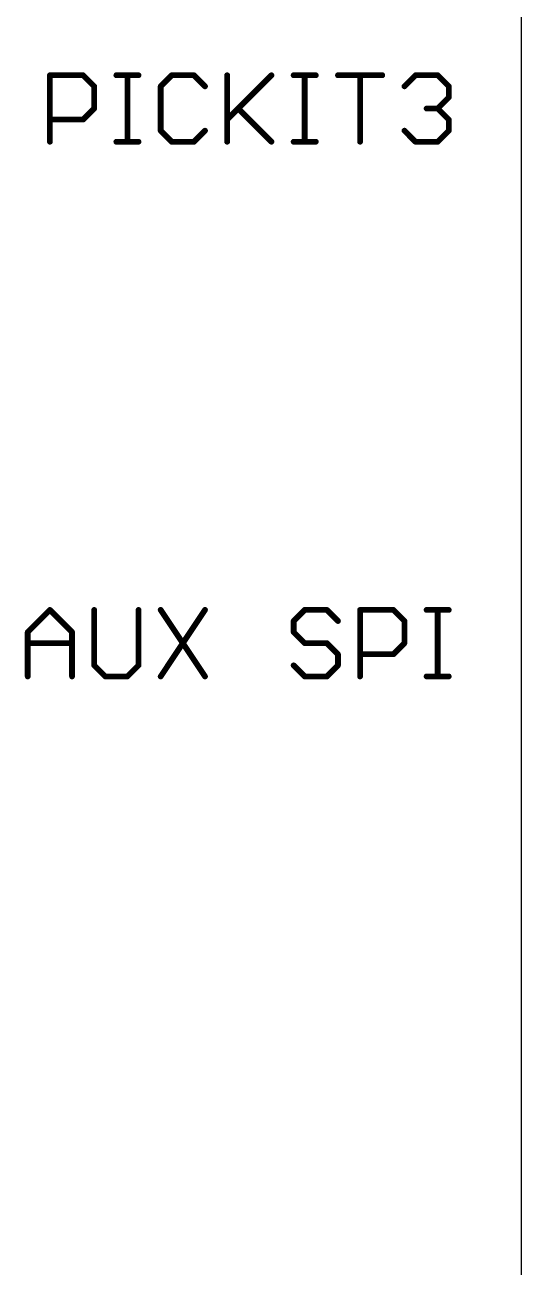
# Model space of a CAD drawing. Extents: x -18 to 144, y -21 to 125.
# Drawn here: x -17.46 to 0, y 27.86 to 71.53 of the extents above; entities that cross this region are included whole.
import ezdxf

# ---------------------------------------------------------------- set-up
doc = ezdxf.new("R2010")
doc.units = 0
doc.layers.add('114', color=4, linetype='CONTINUOUS')
doc.layers.add('20', color=53, linetype='CONTINUOUS')

msp = doc.modelspace()

# ---------------------------------------------------------------- linework, layer by layer
at = {"layer": '114', "const_width": 0.2032}
for points in [[(-16.5802, 67.4192), (-16.5802, 69.758)], [(-16.5802, 69.758), (-15.4108, 69.758)], [(-15.4108, 69.758), (-15.021, 69.3682)], [(-15.021, 69.3682), (-15.021, 68.5886)], [(-14.2414, 69.758), (-13.4618, 69.758)], [(-13.8516, 67.4192), (-13.8516, 69.758)], [(-12.2924, 69.758), (-12.6822, 69.3682)], [(-12.6822, 69.3682), (-12.6822, 67.809)], [(-11.5128, 69.758), (-12.2924, 69.758)], [(-11.123, 69.3682), (-11.5128, 69.758)], [(-10.3434, 69.758), (-10.3434, 67.4192)], [(-10.3434, 68.1988), (-8.7842, 69.758)], [(-8.0046, 69.758), (-7.225, 69.758)], [(-7.6148, 67.4192), (-7.6148, 69.758)], [(-6.4454, 69.758), (-4.8863, 69.758)], [(-5.6658, 67.4192), (-5.6658, 69.758)], [(-4.1067, 69.3682), (-3.7169, 69.758)], [(-3.7169, 69.758), (-2.9373, 69.758)], [(-2.9373, 69.758), (-2.5475, 69.3682)], [(-2.5475, 69.3682), (-2.5475, 68.9784)], [(-2.5475, 68.9784), (-2.9373, 68.5886)], [(-15.021, 68.5886), (-15.4108, 68.1988)], [(-9.9536, 68.5886), (-8.7842, 67.4192)], [(-2.9373, 68.5886), (-3.3271, 68.5886)], [(-2.9373, 68.5886), (-2.5475, 68.1988)], [(-15.4108, 68.1988), (-16.5802, 68.1988)], [(-2.5475, 68.1988), (-2.5475, 67.809)], [(-12.6822, 67.809), (-12.2924, 67.4192)], [(-11.5128, 67.4192), (-11.123, 67.809)], [(-3.7169, 67.4192), (-4.1067, 67.809)], [(-2.5475, 67.809), (-2.9373, 67.4192)], [(-14.2414, 67.4192), (-13.4618, 67.4192)], [(-12.2924, 67.4192), (-11.5128, 67.4192)], [(-8.0046, 67.4192), (-7.225, 67.4192)], [(-2.9373, 67.4192), (-3.7169, 67.4192)], [(-17.3598, 50.1824), (-16.5802, 50.962)], [(-16.5802, 50.962), (-15.8006, 50.1824)], [(-15.021, 50.962), (-15.021, 49.013)], [(-13.4618, 49.013), (-13.4618, 50.962)], [(-12.6822, 50.962), (-11.123, 48.6232)], [(-11.123, 50.962), (-12.6822, 48.6232)], [(-7.6148, 50.962), (-8.0046, 50.5722)], [(-8.0046, 50.5722), (-8.0046, 50.1824)], [(-6.8352, 50.962), (-7.6148, 50.962)], [(-6.4454, 50.5722), (-6.8352, 50.962)], [(-5.6658, 48.6232), (-5.6658, 50.962)], [(-5.6658, 50.962), (-4.4965, 50.962)], [(-4.4965, 50.962), (-4.1067, 50.5722)], [(-4.1067, 50.5722), (-4.1067, 49.7926)], [(-3.3271, 50.962), (-2.5475, 50.962)], [(-2.9373, 48.6232), (-2.9373, 50.962)], [(-17.3598, 48.6232), (-17.3598, 50.1824)], [(-15.8006, 50.1824), (-15.8006, 48.6232)], [(-8.0046, 50.1824), (-7.6148, 49.7926)], [(-17.3598, 49.7926), (-15.8006, 49.7926)], [(-7.6148, 49.7926), (-6.8352, 49.7926)], [(-6.8352, 49.7926), (-6.4454, 49.4028)], [(-4.1067, 49.7926), (-4.4965, 49.4028)], [(-6.4454, 49.4028), (-6.4454, 49.013)], [(-4.4965, 49.4028), (-5.6658, 49.4028)], [(-15.021, 49.013), (-14.6312, 48.6232)], [(-13.8516, 48.6232), (-13.4618, 49.013)], [(-7.6148, 48.6232), (-8.0046, 49.013)], [(-6.4454, 49.013), (-6.8352, 48.6232)], [(-14.6312, 48.6232), (-13.8516, 48.6232)], [(-6.8352, 48.6232), (-7.6148, 48.6232)], [(-3.3271, 48.6232), (-2.5475, 48.6232)]]:
    msp.add_lwpolyline(points, dxfattribs=at)
at = {"layer": '114', "const_width": 0.1016}
for points in [[(-16.5294, 69.758, 1), (-16.631, 69.758)], [(-16.5802, 69.8088, 1), (-16.5802, 69.7072)], [(-15.3749, 69.7939, 1), (-15.4468, 69.7221)], [(-15.4108, 69.7072, 1), (-15.4108, 69.8088)], [(-14.9702, 69.3682, 1), (-15.0718, 69.3682)], [(-15.057, 69.3323, 1), (-14.9851, 69.4041)], [(-14.2414, 69.8088, 1), (-14.2414, 69.7072)], [(-13.8008, 69.758, 1), (-13.9024, 69.758)], [(-13.4618, 69.7072, 1), (-13.4618, 69.8088)], [(-12.7182, 69.4041, 1), (-12.6463, 69.3323)], [(-12.6314, 69.3682, 1), (-12.733, 69.3682)], [(-12.2924, 69.8088, 1), (-12.2924, 69.7072)], [(-12.2565, 69.7221, 1), (-12.3284, 69.7939)], [(-11.4769, 69.7939, 1), (-11.5488, 69.7221)], [(-11.5128, 69.7072, 1), (-11.5128, 69.8088)], [(-11.159, 69.3323, 1), (-11.0871, 69.4041)], [(-10.2926, 69.758, 1), (-10.3942, 69.758)], [(-8.7483, 69.7221, 1), (-8.8202, 69.7939)], [(-8.0046, 69.8088, 1), (-8.0046, 69.7072)], [(-7.564, 69.758, 1), (-7.6656, 69.758)], [(-7.225, 69.7072, 1), (-7.225, 69.8088)], [(-6.4454, 69.8088, 1), (-6.4454, 69.7072)], [(-5.6151, 69.758, 1), (-5.7166, 69.758)], [(-4.8863, 69.7072, 1), (-4.8863, 69.8088)], [(-4.1426, 69.4041, 1), (-4.0707, 69.3323)], [(-3.7169, 69.8088, 1), (-3.7169, 69.7072)], [(-3.6809, 69.7221, 1), (-3.7528, 69.7939)], [(-2.9013, 69.7939, 1), (-2.9732, 69.7221)], [(-2.9373, 69.7072, 1), (-2.9373, 69.8088)], [(-2.4967, 69.3682, 1), (-2.5983, 69.3682)], [(-2.5834, 69.3323, 1), (-2.5115, 69.4041)], [(-2.5983, 68.9784, 1), (-2.4967, 68.9784)], [(-2.5115, 68.9425, 1), (-2.5834, 69.0143)], [(-15.0718, 68.5886, 1), (-14.9702, 68.5886)], [(-14.9851, 68.5527, 1), (-15.057, 68.6245)], [(-9.9177, 68.6245, 1), (-9.9896, 68.5527)], [(-3.3271, 68.6394, 1), (-3.3271, 68.5378)], [(-2.9013, 68.6245, 1), (-2.9732, 68.5527)], [(-2.9732, 68.6245, 1), (-2.9013, 68.5527)], [(-2.9373, 68.5378, 1), (-2.9373, 68.6394)], [(-16.5802, 68.2496, 1), (-16.5802, 68.148)], [(-15.4468, 68.2347, 1), (-15.3749, 68.1629)], [(-15.4108, 68.148, 1), (-15.4108, 68.2496)], [(-10.3794, 68.2347, 1), (-10.3075, 68.1629)], [(-2.4967, 68.1988, 1), (-2.5983, 68.1988)], [(-2.5834, 68.1629, 1), (-2.5115, 68.2347)], [(-12.6463, 67.8449, 1), (-12.7182, 67.7731)], [(-12.733, 67.809, 1), (-12.6314, 67.809)], [(-11.0871, 67.7731, 1), (-11.159, 67.8449)], [(-4.0707, 67.8449, 1), (-4.1426, 67.7731)], [(-2.5983, 67.809, 1), (-2.4967, 67.809)], [(-2.5115, 67.7731, 1), (-2.5834, 67.8449)], [(-16.631, 67.4192, 1), (-16.5294, 67.4192)], [(-14.2414, 67.47, 1), (-14.2414, 67.3684)], [(-13.9024, 67.4192, 1), (-13.8008, 67.4192)], [(-13.4618, 67.3684, 1), (-13.4618, 67.47)], [(-12.2924, 67.47, 1), (-12.2924, 67.3684)], [(-12.3284, 67.3833, 1), (-12.2565, 67.4551)], [(-11.5488, 67.4551, 1), (-11.4769, 67.3833)], [(-11.5128, 67.3684, 1), (-11.5128, 67.47)], [(-10.3942, 67.4192, 1), (-10.2926, 67.4192)], [(-8.8202, 67.3833, 1), (-8.7483, 67.4551)], [(-8.0046, 67.47, 1), (-8.0046, 67.3684)], [(-7.6656, 67.4192, 1), (-7.564, 67.4192)], [(-7.225, 67.3684, 1), (-7.225, 67.47)], [(-5.7166, 67.4192, 1), (-5.6151, 67.4192)], [(-3.7169, 67.47, 1), (-3.7169, 67.3684)], [(-3.7528, 67.3833, 1), (-3.6809, 67.4551)], [(-2.9732, 67.4551, 1), (-2.9013, 67.3833)], [(-2.9373, 67.3684, 1), (-2.9373, 67.47)], [(-16.5443, 50.9979, 1), (-16.6162, 50.9261)], [(-16.5443, 50.9261, 1), (-16.6162, 50.9979)], [(-14.9702, 50.962, 1), (-15.0718, 50.962)], [(-13.411, 50.962, 1), (-13.5126, 50.962)], [(-12.64, 50.9902, 1), (-12.7245, 50.9338)], [(-11.0808, 50.9338, 1), (-11.1653, 50.9902)], [(-7.9538, 50.5722, 1), (-8.0554, 50.5722)], [(-7.6148, 51.0128, 1), (-7.6148, 50.9112)], [(-7.5789, 50.9261, 1), (-7.6508, 50.9979)], [(-6.7993, 50.9979, 1), (-6.8712, 50.9261)], [(-6.8352, 50.9112, 1), (-6.8352, 51.0128)], [(-5.615, 50.962, 1), (-5.7166, 50.962)], [(-5.6658, 51.0128, 1), (-5.6658, 50.9112)], [(-4.4605, 50.9979, 1), (-4.5324, 50.9261)], [(-4.4965, 50.9112, 1), (-4.4965, 51.0128)], [(-4.0559, 50.5722, 1), (-4.1574, 50.5722)], [(-3.3271, 51.0128, 1), (-3.3271, 50.9112)], [(-2.8865, 50.962, 1), (-2.9881, 50.962)], [(-2.5475, 50.9112, 1), (-2.5475, 51.0128)], [(-17.3958, 50.2183, 1), (-17.3239, 50.1465)], [(-17.309, 50.1824, 1), (-17.4106, 50.1824)], [(-15.7498, 50.1824, 1), (-15.8514, 50.1824)], [(-15.8366, 50.1465, 1), (-15.7647, 50.2183)], [(-8.0406, 50.6081, 1), (-7.9687, 50.5363)], [(-7.9687, 50.2183, 1), (-8.0406, 50.1465)], [(-8.0554, 50.1824, 1), (-7.9538, 50.1824)], [(-6.4814, 50.5363, 1), (-6.4095, 50.6081)], [(-4.1426, 50.5363, 1), (-4.0707, 50.6081)], [(-17.3598, 49.8434, 1), (-17.3598, 49.7418)], [(-15.8006, 49.7418, 1), (-15.8006, 49.8434)], [(-7.6148, 49.8434, 1), (-7.6148, 49.7418)], [(-7.6508, 49.7567, 1), (-7.5789, 49.8285)], [(-6.7993, 49.8285, 1), (-6.8712, 49.7567)], [(-6.8352, 49.7418, 1), (-6.8352, 49.8434)], [(-4.1574, 49.7926, 1), (-4.0559, 49.7926)], [(-4.0707, 49.7567, 1), (-4.1426, 49.8285)], [(-6.3946, 49.4028, 1), (-6.4962, 49.4028)], [(-6.4814, 49.3669, 1), (-6.4095, 49.4387)], [(-5.6658, 49.4536, 1), (-5.6658, 49.352)], [(-4.5324, 49.4387, 1), (-4.4605, 49.3669)], [(-4.4965, 49.352, 1), (-4.4965, 49.4536)], [(-14.9851, 49.0489, 1), (-15.057, 48.9771)], [(-15.0718, 49.013, 1), (-14.9702, 49.013)], [(-13.5126, 49.013, 1), (-13.411, 49.013)], [(-13.4259, 48.9771, 1), (-13.4978, 49.0489)], [(-7.9687, 49.0489, 1), (-8.0406, 48.9771)], [(-6.4962, 49.013, 1), (-6.3946, 49.013)], [(-6.4095, 48.9771, 1), (-6.4814, 49.0489)], [(-17.4106, 48.6232, 1), (-17.309, 48.6232)], [(-15.8514, 48.6232, 1), (-15.7498, 48.6232)], [(-14.6312, 48.674, 1), (-14.6312, 48.5724)], [(-14.6672, 48.5873, 1), (-14.5953, 48.6591)], [(-13.8876, 48.6591, 1), (-13.8157, 48.5873)], [(-13.8516, 48.5724, 1), (-13.8516, 48.674)], [(-12.7245, 48.6514, 1), (-12.64, 48.595)], [(-11.1653, 48.595, 1), (-11.0808, 48.6514)], [(-7.6148, 48.674, 1), (-7.6148, 48.5724)], [(-7.6508, 48.5873, 1), (-7.5789, 48.6591)], [(-6.8712, 48.6591, 1), (-6.7993, 48.5873)], [(-6.8352, 48.5724, 1), (-6.8352, 48.674)], [(-5.7166, 48.6232, 1), (-5.615, 48.6232)], [(-3.3271, 48.674, 1), (-3.3271, 48.5724)], [(-2.9881, 48.6232, 1), (-2.8865, 48.6232)], [(-2.5475, 48.5724, 1), (-2.5475, 48.674)]]:
    msp.add_lwpolyline(points, format="xyb", dxfattribs=at)
at = {"layer": '20'}
msp.add_line((0, 105.41), (0, 0), dxfattribs=at)

doc.saveas('drawing.dxf')
